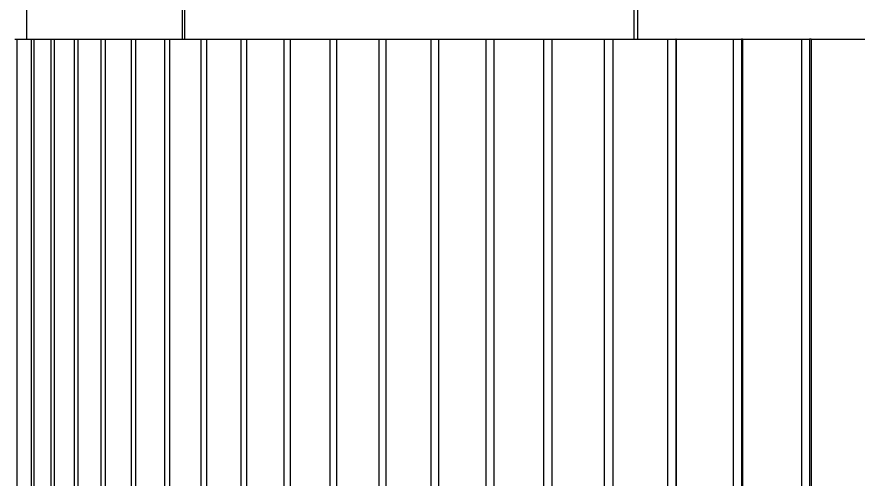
# Model space of a CAD drawing. Header units: millimetres. Extents: x 0 to 89100, y 0 to 63000.
# Drawn here: x 34697 to 37330, y 52286 to 53734 of the extents above; entities that cross this region are included whole.
import ezdxf

# ---------------------------------------------------------------- set-up
doc = ezdxf.new("R2010")
doc.units = ezdxf.units.MM
doc.header["$LTSCALE"] = 150
doc.layers.add('Visible', color=7, linetype='Continuous', lineweight=25)

msp = doc.modelspace()

# ---------------------------------------------------------------- linework, layer by layer
at = {"layer": 'Visible'}
for p, q in [((34727.44, 53959.02), (34727.44, 53664.02)), ((35216.2, 53664.02), (35216.2, 53959.02)), ((35221.68, 53959.02), (35221.68, 53664.02)), ((36629.03, 53664.02), (36629.03, 53959.02)), ((36639.31, 53959.02), (36639.31, 53664.02)), ((34691, 53664.02), (34697.25, 53664.02)), ((34697.25, 53664.02), (34697.25, 50799.02)), ((34697.25, 53664.02), (34742.67, 53664.02)), ((34742.67, 53664.02), (34750.35, 53664.02)), ((34742.67, 50799.02), (34742.67, 53664.02)), ((34750.35, 53664.02), (34750.35, 50799.02)), ((34750.35, 53664.02), (34805.07, 53664.02)), ((34805.07, 50799.02), (34805.07, 53664.02)), ((34805.07, 53664.02), (34814.16, 53664.02)), ((34814.16, 53664.02), (34814.16, 50799.02)), ((34814.16, 53664.02), (34878.11, 53664.02)), ((34878.11, 53664.02), (34888.62, 53664.02)), ((34878.11, 50799.02), (34878.11, 53664.02)), ((34888.62, 53664.02), (34888.62, 50799.02)), ((34888.62, 53664.02), (34961.7, 53664.02)), ((34961.7, 50799.02), (34961.7, 53664.02)), ((34961.7, 53664.02), (34973.6, 53664.02)), ((34973.6, 53664.02), (34973.6, 50799.02)), ((34973.6, 53664.02), (35055.74, 53664.02)), ((35055.74, 53664.02), (35069.02, 53664.02)), ((35055.74, 47799.02), (35055.74, 53664.02)), ((35069.02, 53664.02), (35069.02, 47799.02)), ((35069.02, 53664.02), (35160.08, 53664.02)), ((35160.08, 47799.02), (35160.08, 53664.02)), ((35160.08, 53664.02), (35174.73, 53664.02)), ((35174.73, 53664.02), (35174.73, 47799.02)), ((35174.73, 53664.02), (35274.61, 53664.02)), ((35274.61, 53664.02), (35290.6, 53664.02)), ((35274.61, 47799.02), (35274.61, 53664.02)), ((35290.6, 53664.02), (35290.6, 47799.02)), ((35290.6, 53664.02), (35399.17, 53664.02)), ((35399.17, 47799.02), (35399.17, 53664.02)), ((35399.17, 53664.02), (35416.47, 53664.02)), ((35416.47, 53664.02), (35416.47, 47799.02)), ((35416.47, 53664.02), (35533.59, 53664.02)), ((35533.59, 53664.02), (35552.19, 53664.02)), ((35533.59, 47799.02), (35533.59, 53664.02)), ((35552.19, 53664.02), (35552.19, 47799.02)), ((35552.19, 53664.02), (35677.69, 53664.02)), ((35677.69, 47799.02), (35677.69, 53664.02)), ((35677.69, 53664.02), (35697.57, 53664.02)), ((35697.57, 53664.02), (35697.57, 47799.02)), ((35697.57, 53664.02), (35831.29, 53664.02)), ((35831.29, 53664.02), (35852.42, 53664.02)), ((35831.29, 47799.02), (35831.29, 53664.02)), ((35852.42, 53664.02), (35852.42, 47799.02)), ((35852.42, 53664.02), (35994.19, 53664.02)), ((35994.19, 47799.02), (35994.19, 53664.02)), ((35994.19, 53664.02), (36016.53, 53664.02)), ((36016.53, 53664.02), (36016.53, 47799.02)), ((36016.53, 53664.02), (36166.16, 53664.02)), ((36166.16, 53664.02), (36189.69, 53664.02)), ((36166.16, 47799.02), (36166.16, 53664.02)), ((36189.69, 53664.02), (36189.69, 47799.02)), ((36189.69, 53664.02), (36346.98, 53664.02)), ((36346.98, 47799.02), (36346.98, 53664.02)), ((36346.98, 53664.02), (36371.68, 53664.02)), ((36371.68, 53664.02), (36371.68, 47799.02)), ((36371.68, 53664.02), (36536.42, 53664.02)), ((36536.42, 53664.02), (36562.24, 53664.02)), ((36536.42, 47799.02), (36536.42, 53664.02)), ((36562.24, 53664.02), (36562.24, 47799.02)), ((36562.24, 53664.02), (36734.22, 53664.02)), ((36734.22, 47799.02), (36734.22, 53664.02)), ((36734.22, 53664.02), (36760.12, 53664.02)), ((36761.13, 53664.02), (36760.12, 53664.02)), ((36760.12, 53664.02), (36760.12, 47799.02)), ((36761.13, 53664.02), (36761.13, 47799.02)), ((36761.13, 53664.02), (36940.13, 53664.02)), ((36940.13, 53664.02), (36965.15, 53664.02)), ((36940.13, 47799.02), (36940.13, 53664.02)), ((36968.09, 53664.02), (36965.15, 53664.02)), ((36965.15, 53664.02), (36965.15, 47799.02)), ((36968.09, 53664.02), (36968.09, 47799.02)), ((36968.09, 53664.02), (37153.86, 53664.02)), ((37153.86, 47799.02), (37153.86, 53664.02)), ((37153.86, 53664.02), (37177.98, 53664.02)), ((37182.85, 53664.02), (37177.98, 53664.02)), ((37177.98, 53664.02), (37177.98, 47799.02)), ((37182.85, 53664.02), (37182.85, 47799.02)), ((37182.85, 53664.02), (37375.14, 53664.02))]:
    msp.add_line(p, q, dxfattribs=at)

doc.saveas('drawing.dxf')
